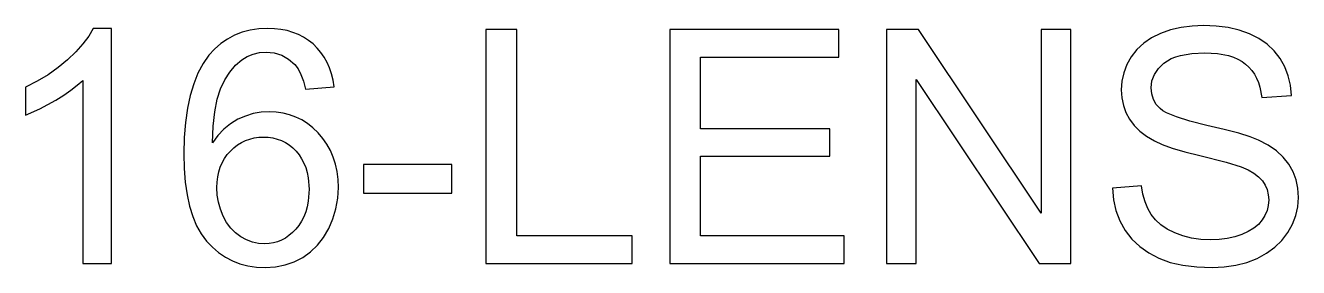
# Model space of a CAD drawing. Header units: millimetres. Extents: x -5.8 to 5.8, y -1.1 to 1.1.
import ezdxf

# ---------------------------------------------------------------- set-up
doc = ezdxf.new("R2010")
doc.units = ezdxf.units.MM
doc.layers.add('LASER_MARK', color=7, linetype='Continuous')

msp = doc.modelspace()

# ---------------------------------------------------------------- linework, layer by layer
at = {"layer": 'LASER_MARK'}
for points in [[(-5.007, -1.064), (-5.007, 1.072), (-5.175, 1.072), (-5.215, 1.003), (-5.267, 0.932), (-5.331, 0.861), (-5.407, 0.788), (-5.493, 0.717), (-5.585, 0.652), (-5.684, 0.593), (-5.79, 0.538), (-5.79, 0.286), (-5.661, 0.342), (-5.515, 0.421), (-5.442, 0.466), (-5.377, 0.511), (-5.319, 0.556), (-5.268, 0.601), (-5.268, -1.064)], [(-3.242, 0.522), (-2.982, 0.543), (-2.992, 0.603), (-3.006, 0.66), (-3.024, 0.714), (-3.046, 0.764), (-3.072, 0.811), (-3.102, 0.855), (-3.136, 0.895), (-3.174, 0.932), (-3.216, 0.965), (-3.26, 0.993), (-3.307, 1.017), (-3.358, 1.037), (-3.41, 1.053), (-3.466, 1.064), (-3.525, 1.07), (-3.586, 1.072), (-3.668, 1.069), (-3.746, 1.057), (-3.819, 1.038), (-3.888, 1.011), (-3.953, 0.977), (-4.013, 0.935), (-4.07, 0.886), (-4.121, 0.829), (-4.175, 0.753), (-4.221, 0.668), (-4.26, 0.571), (-4.292, 0.464), (-4.317, 0.347), (-4.335, 0.219), (-4.346, 0.081), (-4.349, -0.068), (-4.346, -0.201), (-4.336, -0.324), (-4.32, -0.438), (-4.298, -0.542), (-4.269, -0.636), (-4.233, -0.72), (-4.191, -0.795), (-4.143, -0.86), (-4.09, -0.916), (-4.033, -0.965), (-3.972, -1.006), (-3.907, -1.04), (-3.839, -1.066), (-3.766, -1.085), (-3.69, -1.096), (-3.611, -1.1), (-3.517, -1.094), (-3.429, -1.077), (-3.346, -1.049), (-3.268, -1.009), (-3.197, -0.958), (-3.133, -0.897), (-3.078, -0.826), (-3.031, -0.745), (-2.993, -0.657), (-2.966, -0.566), (-2.95, -0.471), (-2.944, -0.373), (-2.947, -0.299), (-2.956, -0.228), (-2.97, -0.16), (-2.99, -0.096), (-3.016, -0.036), (-3.048, 0.021), (-3.085, 0.074), (-3.128, 0.124), (-3.175, 0.169), (-3.225, 0.208), (-3.277, 0.241), (-3.331, 0.268), (-3.388, 0.289), (-3.447, 0.304), (-3.509, 0.313), (-3.573, 0.316), (-3.647, 0.312), (-3.719, 0.299), (-3.79, 0.277), (-3.859, 0.247), (-3.924, 0.207), (-3.985, 0.159), (-4.04, 0.101), (-4.089, 0.033), (-4.084, 0.184), (-4.069, 0.316), (-4.047, 0.43), (-4.015, 0.525), (-3.977, 0.607), (-3.931, 0.677), (-3.879, 0.738), (-3.821, 0.788), (-3.772, 0.818), (-3.719, 0.84), (-3.662, 0.853), (-3.602, 0.858), (-3.527, 0.851), (-3.459, 0.83), (-3.397, 0.795), (-3.341, 0.746), (-3.311, 0.706), (-3.284, 0.655), (-3.261, 0.594)], [(-1.601, -1.064), (-0.271, -1.064), (-0.271, -0.813), (-1.319, -0.813), (-1.319, 1.064), (-1.601, 1.064)], [(0.07, -1.064), (1.657, -1.064), (1.657, -0.813), (0.351, -0.813), (0.351, -0.089), (1.528, -0.089), (1.528, 0.161), (0.351, 0.161), (0.351, 0.813), (1.608, 0.813), (1.608, 1.064), (0.07, 1.064)], [(2.043, -1.064), (2.313, -1.064), (2.313, 0.608), (3.431, -1.064), (3.719, -1.064), (3.719, 1.064), (3.449, 1.064), (3.449, -0.607), (2.332, 1.064), (2.043, 1.064)], [(4.362, -0.357), (4.097, -0.38), (4.106, -0.484), (4.129, -0.582), (4.165, -0.675), (4.214, -0.763), (4.274, -0.842), (4.346, -0.91), (4.427, -0.968), (4.52, -1.016), (4.623, -1.053), (4.738, -1.079), (4.865, -1.095), (5.004, -1.1), (5.115, -1.095), (5.22, -1.079), (5.32, -1.053), (5.414, -1.017), (5.499, -0.971), (5.575, -0.916), (5.639, -0.854), (5.693, -0.783), (5.736, -0.707), (5.766, -0.628), (5.784, -0.547), (5.79, -0.463), (5.785, -0.38), (5.768, -0.302), (5.74, -0.229), (5.702, -0.16), (5.651, -0.098), (5.589, -0.04), (5.514, 0.011), (5.427, 0.057), (5.35, 0.087), (5.246, 0.12), (5.115, 0.155), (4.957, 0.192), (4.801, 0.231), (4.679, 0.269), (4.589, 0.307), (4.556, 0.325), (4.532, 0.344), (4.496, 0.383), (4.47, 0.428), (4.455, 0.478), (4.449, 0.533), (4.457, 0.596), (4.479, 0.655), (4.515, 0.709), (4.566, 0.758), (4.598, 0.78), (4.633, 0.799), (4.673, 0.815), (4.718, 0.828), (4.819, 0.846), (4.938, 0.852), (5.054, 0.845), (5.154, 0.826), (5.198, 0.812), (5.239, 0.794), (5.276, 0.773), (5.309, 0.749), (5.339, 0.722), (5.365, 0.691), (5.389, 0.658), (5.409, 0.621), (5.426, 0.581), (5.439, 0.539), (5.456, 0.444), (5.726, 0.464), (5.717, 0.556), (5.697, 0.642), (5.665, 0.723), (5.622, 0.8), (5.568, 0.869), (5.504, 0.93), (5.429, 0.981), (5.344, 1.024), (5.25, 1.057), (5.149, 1.081), (5.042, 1.095), (4.927, 1.1), (4.822, 1.095), (4.722, 1.082), (4.627, 1.059), (4.536, 1.027), (4.454, 0.987), (4.382, 0.938), (4.32, 0.881), (4.269, 0.815), (4.229, 0.744), (4.201, 0.67), (4.184, 0.593), (4.178, 0.514), (4.183, 0.442), (4.197, 0.374), (4.22, 0.31), (4.253, 0.249), (4.295, 0.192), (4.347, 0.14), (4.408, 0.093), (4.48, 0.051), (4.55, 0.019), (4.641, -0.014), (4.755, -0.047), (4.891, -0.082), (5.132, -0.143), (5.269, -0.186), (5.331, -0.213), (5.384, -0.243), (5.427, -0.275), (5.461, -0.311), (5.486, -0.35), (5.504, -0.392), (5.515, -0.438), (5.519, -0.486), (5.515, -0.535), (5.504, -0.581), (5.485, -0.626), (5.459, -0.668), (5.425, -0.708), (5.383, -0.743), (5.333, -0.773), (5.275, -0.8), (5.211, -0.821), (5.142, -0.836), (5.069, -0.845), (4.991, -0.847), (4.902, -0.844), (4.818, -0.832), (4.739, -0.812), (4.664, -0.784), (4.596, -0.75), (4.538, -0.711), (4.489, -0.668), (4.45, -0.619), (4.419, -0.564), (4.394, -0.502), (4.375, -0.433)], [(-3.991, -0.633), (-4.017, -0.57), (-4.034, -0.506), (-4.045, -0.441), (-4.049, -0.374), (-4.047, -0.324), (-4.041, -0.276), (-4.031, -0.231), (-4.018, -0.188), (-4.001, -0.148), (-3.979, -0.11), (-3.954, -0.074), (-3.925, -0.041), (-3.894, -0.012), (-3.86, 0.014), (-3.825, 0.036), (-3.789, 0.054), (-3.75, 0.068), (-3.71, 0.078), (-3.668, 0.084), (-3.625, 0.086), (-3.581, 0.084), (-3.54, 0.078), (-3.5, 0.068), (-3.462, 0.054), (-3.426, 0.036), (-3.392, 0.014), (-3.359, -0.012), (-3.329, -0.041), (-3.301, -0.075), (-3.278, -0.111), (-3.257, -0.15), (-3.241, -0.192), (-3.228, -0.237), (-3.219, -0.284), (-3.211, -0.389), (-3.219, -0.498), (-3.228, -0.547), (-3.241, -0.594), (-3.258, -0.638), (-3.278, -0.679), (-3.303, -0.717), (-3.33, -0.752), (-3.361, -0.783), (-3.393, -0.81), (-3.426, -0.833), (-3.461, -0.852), (-3.497, -0.866), (-3.535, -0.877), (-3.574, -0.883), (-3.615, -0.885), (-3.671, -0.881), (-3.726, -0.869), (-3.779, -0.849), (-3.831, -0.821), (-3.88, -0.785), (-3.923, -0.741), (-3.96, -0.691)], [(-2.714, -0.425), (-1.911, -0.425), (-1.911, -0.163), (-2.714, -0.163)]]:
    msp.add_lwpolyline(points, close=True, dxfattribs=at)

doc.saveas('drawing.dxf')
